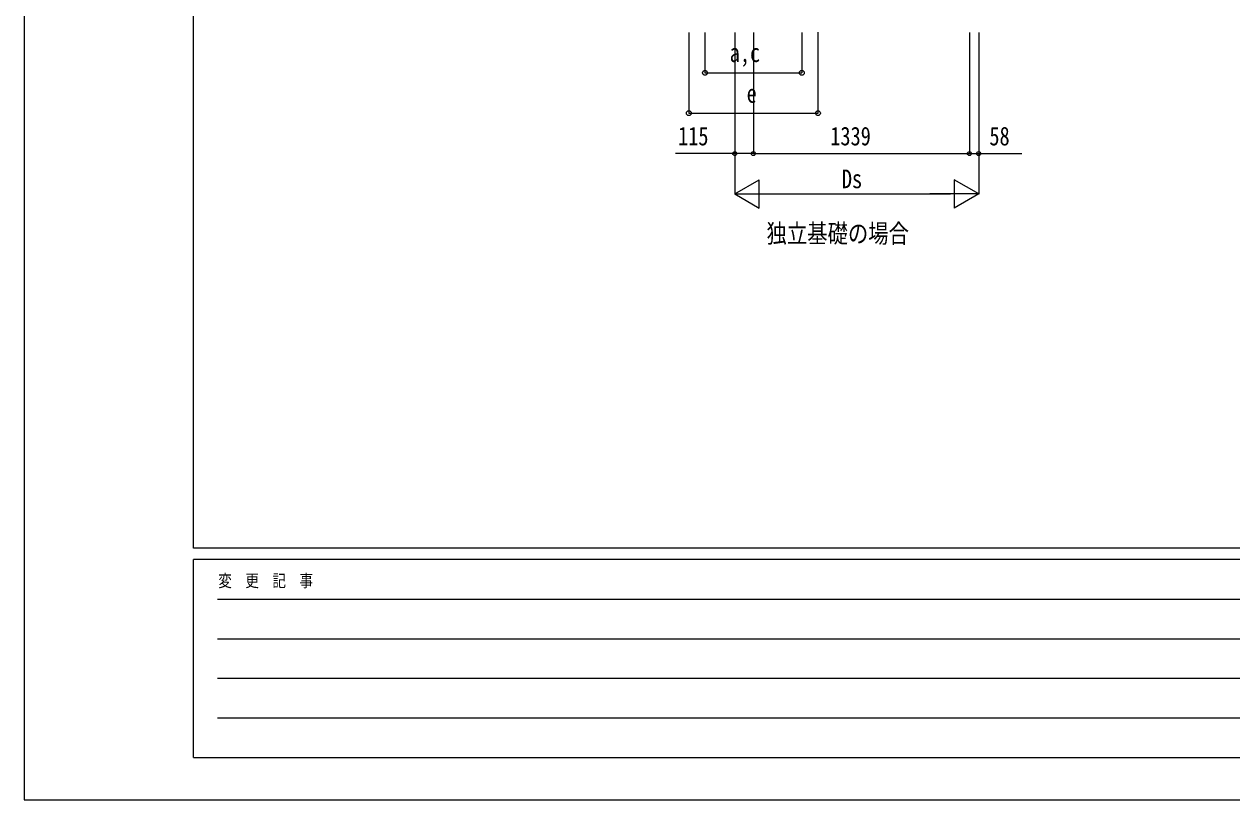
# Model space of a CAD drawing. Units: millimetres, scale not verified. Extents: x -14718 to 14718, y -10395 to 10395.
# Drawn here: x -14718 to -7234, y -10395 to -5592 of the extents above; entities that cross this region are included whole.
import ezdxf
from ezdxf.enums import TextEntityAlignment as Align

# ---------------------------------------------------------------- set-up
doc = ezdxf.new("R2010")
doc.units = ezdxf.units.MM
doc.header["$LTSCALE"] = 40
for name, color, linetype in [('0-2_USER1', 3, 'Continuous'), ('0-6_YKK_D', 6, 'Continuous'), ('0-7_YKK_ZWAK', 7, 'Continuous')]:
    doc.layers.add(name, color=color, linetype=linetype)
doc.styles.add('ＭＳ ゴシック', font='')
doc.styles.get('ＭＳ ゴシック').set_extended_font_data('MS Gothic')

msp = doc.modelspace()

# ---------------------------------------------------------------- linework, layer by layer
at = {"layer": '0-6_YKK_D'}
for p, q in [((-10598.7, -5644.21), (-10598.7, -6144.58)), ((-10498.7, -5643.58), (-10498.7, -5894.58)), ((-10313.95, -5643.58), (-10313.95, -6644.58)), ((-10313.95, -5644.58), (-10313.95, -6394.58)), ((-10198.7, -5643.58), (-10198.7, -6394.58)), ((-10198.7, -5643.58), (-10198.7, -6394.58)), ((-9898.7, -5643.58), (-9898.7, -5894.58)), ((-9798.7, -5641.18), (-9798.7, -6144.58)), ((-8859.95, -5643.58), (-8859.95, -6394.58)), ((-8859.95, -5644.58), (-8859.95, -6394.58)), ((-8802.45, -5643.58), (-8802.45, -6644.58)), ((-8802.45, -5643.58), (-8802.45, -6394.58)), ((-10498.7, -5893.58), (-9898.7, -5893.58)), ((-10598.7, -6143.58), (-9798.7, -6143.58)), ((-10198.7, -6393.58), (-8859.95, -6393.58)), ((-10313.95, -6643.58), (-10162.39, -6556.08)), ((-10162.39, -6731.08), (-10162.39, -6556.08)), ((-8802.45, -6643.58), (-8954, -6556.08)), ((-8954, -6556.08), (-8954, -6731.08)), ((-10313.95, -6643.58), (-10162.39, -6731.08)), ((-10313.95, -6643.58), (-10010.84, -6643.58)), ((-10138.95, -6643.58), (-8977.45, -6643.58)), ((-8802.45, -6643.58), (-9105.56, -6643.58)), ((-8802.45, -6643.58), (-8954, -6731.08))]:
    msp.add_line(p, q, dxfattribs=at)
for points in [[(-10198.7, -6393.58), (-10313.95, -6393.58), (-10681.55, -6393.58)], [(-8859.95, -6393.58), (-8802.45, -6393.58), (-8535.65, -6393.58)]]:
    msp.add_lwpolyline(points, dxfattribs=at)
for centre, radius in [((-10498.7, -5893.58), 14.88), ((-9898.7, -5893.58), 14.88), ((-10598.7, -6143.58), 14.88), ((-9798.7, -6143.58), 14.88), ((-10313.95, -6393.58), 12.5), ((-10198.7, -6393.58), 12.5), ((-10198.7, -6393.58), 12.5), ((-8859.95, -6393.58), 12.5), ((-8859.95, -6393.58), 12.5), ((-8802.45, -6393.58), 12.5)]:
    msp.add_circle(centre, radius, dxfattribs=at)
at = {"layer": '0-7_YKK_ZWAK'}
for p, q in [((-13667.43, -8837.5), (-13667.43, 9712.5)), ((13632.57, -8837.5), (-13667.43, -8837.5)), ((-4567.43, -8907.5), (-13667.43, -8907.5)), ((-13667.43, -10132.5), (-13667.43, -8907.5)), ((-13518.68, -9152.5), (-4742.43, -9152.5)), ((-13518.68, -9397.5), (-4742.43, -9397.5)), ((-13518.68, -9642.5), (-4742.43, -9642.5)), ((-13518.68, -9887.5), (-4742.43, -9887.5)), ((-13667.43, -10132.5), (-4567.43, -10132.5))]:
    msp.add_line(p, q, dxfattribs=at)
msp.add_lwpolyline([(-14717.5, -10395), (14717.5, -10395), (14717.5, 10395), (-14717.5, 10395)], close=True, dxfattribs=at)

# ---------------------------------------------------------------- texts
at = {"layer": '0-2_USER1', "style": 'ＭＳ ゴシック', "width": 0.8}
msp.add_text('独立基礎の場合', height=115.5, dxfattribs=at).set_placement((-10117.27, -6980.71), align=Align.BOTTOM_LEFT)
at = {"layer": '0-6_YKK_D', "style": 'ＭＳ ゴシック', "width": 0.8}
for s, p in [('a,c', (-10345.7, -5861.1)), ('e', (-10240.7, -6113.58)), ('115', (-10665.55, -6377.58)), ('1339', (-9722.52, -6377.58)), ('58', (-8736.45, -6377.58)), ('Ds', (-9650.6, -6642.58))]:
    msp.add_text(s, height=115.5, dxfattribs=at).set_placement(p, align=Align.BOTTOM_LEFT)
at = {"layer": '0-7_YKK_ZWAK', "style": 'ＭＳ ゴシック', "width": 0.8}
msp.add_text('変  更  記  事', height=76.98, dxfattribs=at).set_placement((-13514.59, -9100), align=Align.BOTTOM_LEFT)

doc.saveas('drawing.dxf')
